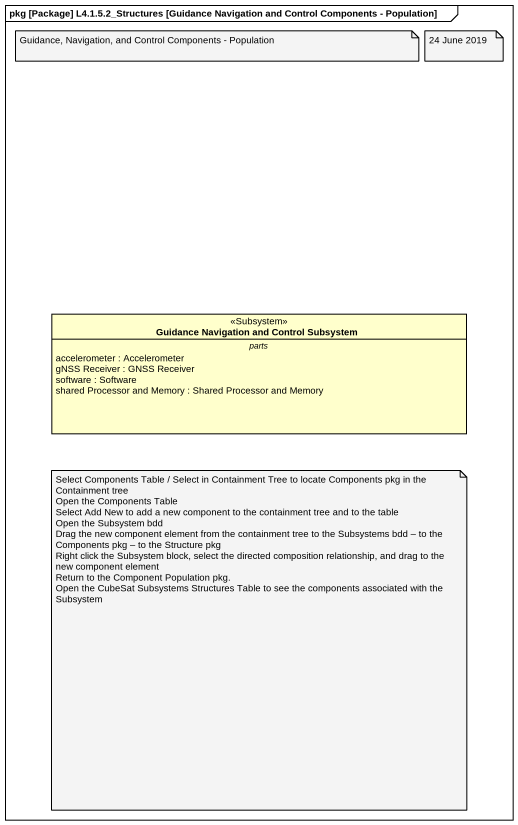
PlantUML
@startuml
mainframe pkg [Package] L4.1.5.2_Structures [Guidance Navigation and Control Components - Population]
hide circle
hide empty members
class "Guidance Navigation and Control Subsystem" as Guidance_Navigation_and <<Subsystem>> {
  -- parts --
  accelerometer : Accelerometer
  gNSS Receiver : GNSS Receiver
  software : Software
  shared Processor and Memory : Shared Processor and Memory
}
note as N1
  Guidance, Navigation, and Control Components - Population
end note
note as N2
  24 June 2019
end note
note as N3
  Select Components Table / Select in Containment Tree to locate Components pkg in the Containment tree
  Open the Components Table
  Select Add New to add a new component to the containment tree and to the table
  Open the Subsystem bdd
  Drag the new component element from the containment tree to the Subsystems bdd – to the Components pkg – to the Structure pkg
  Right click the Subsystem block, select the directed composition relationship, and drag to the new component element
  Return to the Component Population pkg.
  Open the CubeSat Subsystems Structures Table to see the components associated with the Subsystem
end note
@enduml
